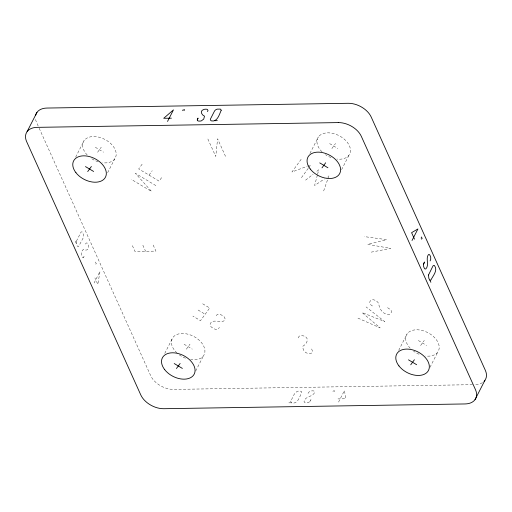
<?xml version="1.0" encoding="UTF-8"?>
<svg xmlns="http://www.w3.org/2000/svg" width="512" height="512" viewBox="0 0 512 512"><rect width="100%" height="100%" fill="white"/><g stroke="black" fill="none" stroke-linecap="round" stroke-linejoin="round"><path stroke-width="0.38" stroke-dasharray="2.56 1.92" d="M317.376 175.059L314.611 185.53L324.365 178.963M317.574 174.31L318.765 169.824L315.629 172.282M323.654 190.944L328.915 175.898L326.963 177.21M75.667 157.12L84.134 140.576M107.667 172.666L114.726 158.874M85.466 244.096L86.189 242.989L87.206 243.059A6.47 3.098 89.1 0 1 88.442 245.805C89.357 249.242 86.406 251.482 83.411 249.254L81.638 251.578L81.299 254.592A6.47 3.098 89.1 0 0 82.099 256.691A2.816 1.35 89.1 0 0 83.552 257.421L84.525 255.821L83.552 257.421M95.328 263.123L95.91 261.984M95.827 264.237L96.41 263.098M94.093 283.002L100.013 271.43L97.818 284.39L94.899 277.92M164.762 353.382L172.877 337.523M195.706 370.989L203.469 355.827M309.946 153.414L318.413 136.87M341.594 169.651L349.005 155.174M308.026 393.389L308.87 392.115L310.694 391.072A6.47 3.802 -24.3 0 1 313.958 391.021L314.739 392.026C313.338 397.178 304.902 395.853 304.013 401.619L304.794 402.611A6.47 3.802 -24.3 0 0 307.027 402.726A2.816 1.651 -24.3 0 0 309.882 401.523L310.97 399.757L309.882 401.523M332.941 391.674L333.523 390.534M334.253 391.648L334.842 390.509M338.566 402.086L344.486 390.515L345.696 398.778L337.997 398.906M398.688 350.368L407.155 333.818M429.984 367.29L437.747 352.122M97.594 152.262L101.267 147.194M142.138 164.192L138.701 168.928L159.098 181.126L162.266 176.762M149.03 175.104L152.198 170.739M301.152 159.315L291.962 171.981L306.912 166.394M301.466 177.664L308.352 168.166M308.813 167.533L310.65 164.998L307.661 166.118M186.336 349.21L190.01 344.141M331.872 148.557L335.546 143.488M216.16 315.616L217.408 314.413L219.923 314.349A8.787 5.734 27.1 0 1 224.243 316.934L225.184 319.066C222.81 325.517 211.968 316.781 210.042 324.576L210.97 326.688A8.787 5.734 27.1 0 0 215.296 329.274A3.821 2.49 27.1 0 0 217.811 329.229L219.43 327.494M420.614 345.504L424.288 340.435M305.594 180.134L313.12 174.246M371.219 252.141L390.611 248.416L367.712 244.352L386.669 239.674L364.211 236.589M472.538 384.685L173.722 389.408A19.066 12.435 27.1 0 1 150.65 375.603L38.515 126.752M288.851 402.842L291.398 402.848M357.958 318.131L380.122 327.891L362.029 312.525L384.691 321.594L366.086 306.931M329.626 143.584L337.786 148.461M387.558 307.674L390.477 309.645A3.821 2.49 27.1 0 1 391.443 311.763A8.787 5.734 27.1 0 1 389.498 314.451C383.667 315.2 379.277 309.229 378.746 303.878C377.747 301.133 374.438 299.194 371.578 299.878A8.787 5.734 27.1 0 0 369.626 302.56L370.611 304.685L372.685 306.157M95.347 147.283L103.507 152.166M418.368 340.531L426.528 345.408M155.859 185.594L135.469 173.389L151.578 191.494L131.187 179.29M202.669 303.795L209.702 308L200.512 320.666L192.89 316.102M198.138 310.048L205.165 314.253M184.09 344.237L192.25 349.114M225.51 156.352L217.587 138.765L215.763 156.506L207.84 138.918M311.674 348.954L312.602 351.571A3.821 2.49 27.1 0 1 311.501 353.107A8.787 5.734 27.1 0 1 307.066 353.178C304.237 352.326 302.477 349.037 302.874 346.227C307.059 343.923 309.882 337.798 303.782 335.974A8.787 5.734 27.1 0 0 299.347 336.045L298.266 337.594L298.848 339.482M153.184 245.056L155.91 251.117L134.995 251.45L132.032 244.87M142.854 245.216L145.587 251.277M38.189 126.022L36.55 122.387A19.066 12.435 27.1 0 1 35.475 118.733M75.27 241.165L76.218 243.379M482.451 382.63A19.066 12.435 27.1 0 1 474.931 384.646M410.227 348.25A17.875 11.654 27.1 0 1 413.459 330.106A17.875 11.654 27.1 0 1 438.048 342.534A17.875 11.654 27.1 0 1 425.574 356M419.034 354.227A17.875 11.654 27.1 0 1 413.619 351.194M322.003 151.821A17.875 11.654 27.1 0 1 324.307 133.248A17.875 11.654 27.1 0 1 349.216 145.389A17.875 11.654 27.1 0 1 336.832 159.053M331.008 157.568A17.875 11.654 27.1 0 1 325.51 154.694M177.005 352.986A17.875 11.654 27.1 0 1 178.566 333.946A17.875 11.654 27.1 0 1 203.77 346.234A17.875 11.654 27.1 0 1 190.573 359.603M185.472 358.221A17.875 11.654 27.1 0 1 177.555 353.485M87.206 155.002A17.875 11.654 27.1 0 1 90.438 136.858A17.875 11.654 27.1 0 1 115.027 149.286A17.875 11.654 27.1 0 1 102.554 162.758M98.182 161.786A17.875 11.654 27.1 0 1 90.598 157.952M76.32 241.331L76.288 243.661L77.043 245.677L77.517 246.4L78.637 246.47L83.11 238.048A3.168 1.517 89.1 0 0 83.494 234.726L82.259 231.987L81.139 231.917L76.32 241.331M290.989 400.973L290.771 401.805L291.629 402.912C297.606 404.518 299.494 397.043 301.485 393.114A3.168 1.862 -24.3 0 0 300.858 391.181C294.88 389.568 292.973 397.043 290.989 400.973"/><path stroke-width="0.77" d="M197.274 119.942L197.99 118.189L197.274 119.942A2.816 1.651 -24.3 0 0 198.938 121.075A6.47 3.802 -24.3 0 0 201.325 120.883L203.725 119.098L204.499 116.186C201.242 114.752 199.654 110.528 203.968 109.402A6.47 3.802 -24.3 0 1 207.232 109.35L208.006 110.355L207.552 111.622M423.603 264.045L424.435 262.125L423.603 264.045A2.816 1.35 89.1 0 0 423.859 267.11A6.47 3.098 89.1 0 0 424.813 268.902L425.824 268.979C429.6 264.89 425.325 258.733 428.461 254.547L429.485 254.624A6.47 3.098 89.1 0 1 430.72 257.37L430.688 259.482L430.112 260.915M27.091 131.661L36.966 112.358M167.539 121.434L173.466 109.856L163.706 118.298L171.405 118.176M182.688 110.688L183.27 109.549M184.006 110.669L184.589 109.53M412.013 240.512L417.939 228.941L411.584 232.685L414.502 239.162M421.12 238.106L421.702 236.966M421.619 239.213L422.202 238.074M475.034 399.642L484.909 380.339M87.712 171.565L91.386 166.496M176.454 368.512L180.128 363.443M321.99 167.859L325.664 162.79M410.733 364.806L414.406 359.738M214.688 120.704L217.286 120.614M319.75 162.886L327.91 167.763M85.472 166.592L93.632 171.469M408.493 359.834L416.653 364.717M174.214 363.539L182.374 368.416M429.869 280.173L430.867 282.291M484.051 381.344A19.066 12.435 27.1 0 0 485.331 370.31L371.232 117.094A19.066 12.435 27.1 0 0 348.16 103.29L46.944 108.051A19.066 12.435 27.1 0 0 35.622 115.315M428.538 274.963L428.819 278.323L429.734 280.019L430.854 280.096C432.902 275.923 438.15 270.4 434.477 265.613A3.168 1.517 89.1 0 0 432.858 266.195L428.538 274.963M221.222 110.208C219.334 114.387 217.408 122.419 211.142 120.826L210.291 119.718L210.515 118.886L214.483 111.13A3.168 1.862 -24.3 0 1 217.114 109.146L220.365 109.094L221.222 110.208M338.278 122.592L37.069 127.354A19.066 12.435 27.1 0 0 26.669 141.69L140.768 394.906A19.066 12.435 27.1 0 0 163.84 408.71L465.056 403.949A19.066 12.435 27.1 0 0 475.45 389.613L361.35 136.397A19.066 12.435 27.1 0 0 338.278 122.592M398.957 365.926A17.875 11.654 27.1 0 0 427.866 371.424A17.875 11.654 27.1 0 0 410.893 349.472A17.875 11.654 27.1 0 0 398.957 365.926M310.214 168.979A17.875 11.654 27.1 0 0 339.123 174.477A17.875 11.654 27.1 0 0 322.15 152.525A17.875 11.654 27.1 0 0 310.214 168.979M164.678 369.632A17.875 11.654 27.1 0 0 193.587 375.13A17.875 11.654 27.1 0 0 176.614 353.178A17.875 11.654 27.1 0 0 164.678 369.632M75.936 172.685A17.875 11.654 27.1 0 0 104.845 178.182A17.875 11.654 27.1 0 0 87.872 156.224A17.875 11.654 27.1 0 0 75.936 172.685"/></g></svg>
